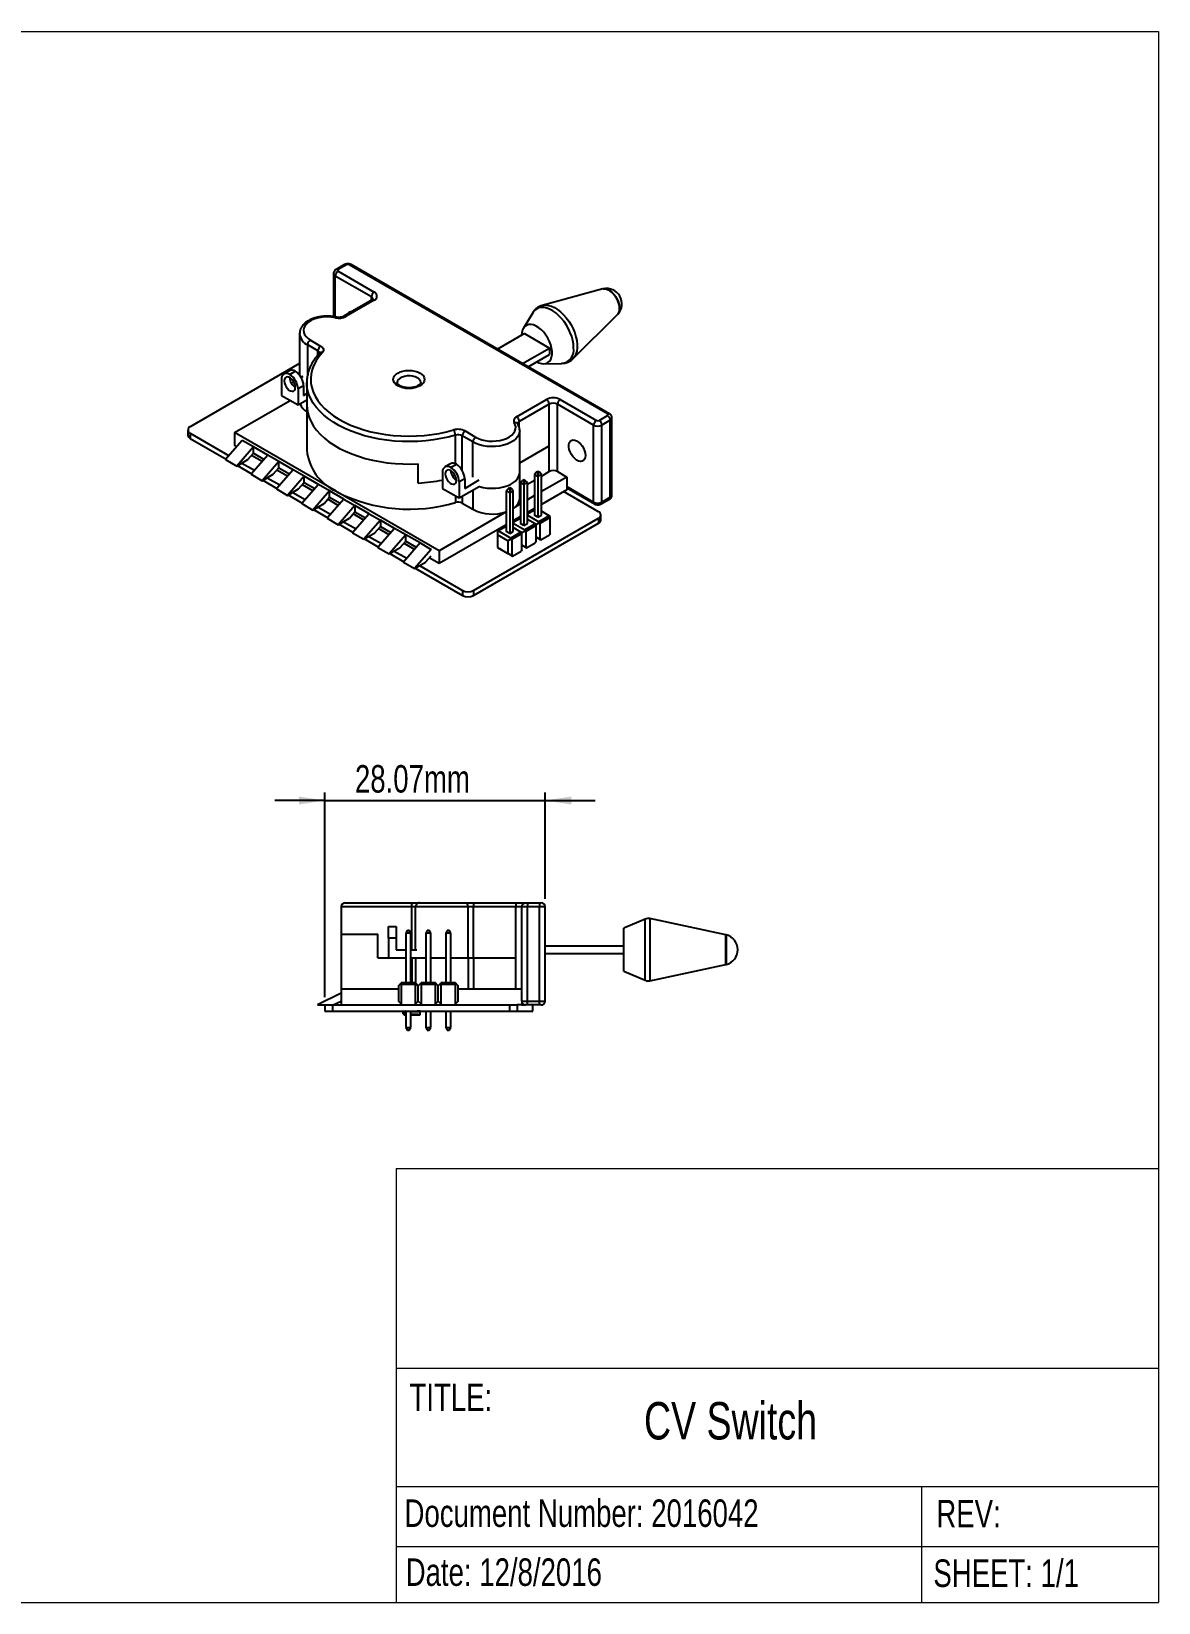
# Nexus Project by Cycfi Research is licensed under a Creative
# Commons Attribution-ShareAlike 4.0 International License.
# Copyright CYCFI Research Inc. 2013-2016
# Model space of a CAD drawing. Header units: millimetres. Extents: x 5 to 292, y 4 to 204.
# Drawn here: x 148.4 to 291.9, y 4.5 to 204.5 of the extents above; entities that cross this region are included whole.
import ezdxf

# ---------------------------------------------------------------- set-up
doc = ezdxf.new("R2010")
doc.units = ezdxf.units.MM
doc.layers.add('LAYER_1', color=179, linetype='Continuous')
doc.styles.add('SLDTEXTSTYLE0', font='TXT', dxfattribs={"width": 0.75})
doc.dimstyles.new('SLDDIMSTYLE2', dxfattribs={"dimtxt": 3.5, "dimasz": 3.302, "dimexe": 0, "dimexo": 0.0625, "dimgap": 0.875, "dimtad": 1, "dimrnd": 1e-09, "dimzin": 12, "dimdsep": 46, "dimtxsty": 'SLDTEXTSTYLE0', "dimsah": 1, "dimcen": 0.09, "dimadec": 0, "dimazin": 3, "dimtfac": 1, "dimtmove": 0, "dimatfit": 0, "dimfxl": 1, "dimfrac": 2, "dimtolj": 1, "dimtzin": 12, "dimarcsym": 0})

# ---------------------------------------------------------------- blocks, each defined once
blk = doc.blocks.new('_D_3')
at = {"layer": 'LAYER_1'}
for p, q in [((185.77, 106.58), (179.42, 106.58)), ((185.77, 81.55), (185.77, 107.58)), ((185.77, 106.58), (213.84, 106.58)), ((213.84, 94.05), (213.84, 107.58)), ((213.84, 106.58), (220.19, 106.58))]:
    blk.add_line(p, q, dxfattribs=at)
for points in [[(185.77, 106.58), (182.47, 107.09), (182.47, 106.07)], [(213.84, 106.58), (217.14, 106.07), (217.14, 107.09)]]:
    blk.add_solid(points, dxfattribs=at)
at = {"layer": 'LAYER_1', "insert": (189.61, 111.09), "char_height": 3.5, "attachment_point": 1, "style": 'SLDTEXTSTYLE0'}
blk.add_mtext('28.07mm', dxfattribs=at)

msp = doc.modelspace()

# ---------------------------------------------------------------- linework, layer by layer
at = {"color": 7, "linetype": 'Continuous', "lineweight": 18}
for p, q in [((4.92, 204.48), (291.92, 204.48)), ((291.92, 204.48), (291.92, 4.48)), ((194.842, 59.73), (291.92, 59.73)), ((194.842, 59.73), (194.842, 4.48)), ((291.92, 34.257), (194.842, 34.257)), ((194.842, 19.24), (291.92, 19.24)), ((261.764, 11.63), (261.764, 19.24)), ((194.842, 11.63), (291.92, 11.63)), ((261.764, 4.48), (261.764, 11.63)), ((4.92, 4.48), (291.92, 4.48))]:
    msp.add_line(p, q, dxfattribs=at)
at = {"color": 7, "linetype": 'Continuous', "lineweight": 25}
for p, q in [((188.277, 174.797), (187.214, 174.184)), ((188.527, 174.773), (187.464, 174.159)), ((221.761, 155.79), (188.878, 174.773)), ((222.011, 155.814), (189.128, 174.797)), ((186.891, 173.649), (186.891, 168.17)), ((191.709, 170.689), (187.11, 173.344)), ((187.464, 173.956), (192.063, 171.301)), ((191.813, 170.307), (188.198, 168.22)), ((192.063, 170.282), (188.448, 168.196)), ((221.158, 171.693), (213.452, 169.593)), ((221.215, 171.707), (221.16, 171.693)), ((212.242, 168.672), (211.048, 166.715)), ((217.364, 162.816), (223.036, 168.439)), ((223.038, 168.441), (223.077, 168.481)), ((182.566, 166.002), (182.567, 166.037)), ((182.566, 166.002), (182.566, 160.714)), ((211.18, 166.009), (207.766, 164.038)), ((211.18, 166.009), (214.362, 164.172)), ((184.887, 163.812), (183.591, 164.574)), ((183.947, 165.185), (185.244, 164.422)), ((210.948, 162.201), (214.362, 164.172)), ((214.362, 164.172), (214.362, 163.356)), ((182.566, 162.192), (168.637, 154.151)), ((211.655, 161.793), (214.362, 163.356)), ((213.67, 162.173), (215.962, 162.229)), ((180.244, 160.194), (180.244, 158.152)), ((181.262, 161.289), (180.555, 160.88)), ((181.305, 160.806), (182.012, 161.214)), ((182.986, 160.552), (182.762, 160.422)), ((180.244, 158.152), (182.366, 156.928)), ((181.805, 159.87), (181.512, 159.701)), ((183.073, 159.377), (182.366, 158.969)), ((182.366, 158.969), (182.366, 156.928)), ((183.073, 159.377), (183.073, 158.152)), ((183.073, 158.152), (183.481, 158.388)), ((183.481, 159.77), (183.481, 156.912)), ((183.482, 159.654), (183.481, 159.77)), ((174.268, 153.407), (181.366, 157.505)), ((182.366, 156.928), (183.481, 157.571)), ((183.481, 156.912), (183.481, 151.197)), ((210.179, 155.432), (213.983, 157.628)), ((214.336, 157.016), (210.532, 154.82)), ((214.336, 151.708), (214.336, 157.016)), ((219.993, 154.361), (215.395, 157.016)), ((215.395, 148.442), (215.395, 157.016)), ((215.748, 157.628), (220.347, 154.973)), ((210.312, 154.533), (210.31, 154.537)), ((219.993, 144.562), (219.993, 154.361)), ((220.698, 154.973), (221.761, 155.587)), ((222.115, 154.975), (221.052, 154.361)), ((221.052, 144.562), (221.052, 154.361)), ((222.115, 145.176), (222.115, 154.975)), ((222.334, 145.482), (222.334, 155.28)), ((168.345, 153.743), (168.345, 153.089)), ((168.637, 153.334), (173.589, 150.476)), ((168.637, 153.334), (168.637, 152.681)), ((168.637, 152.681), (173.211, 150.041)), ((175.272, 152.419), (173.15, 149.97)), ((174.268, 153.407), (174.268, 151.774)), ((187.206, 145.938), (174.268, 153.407)), ((176.686, 151.603), (175.272, 152.419)), ((204.613, 152.218), (203.272, 153.006)), ((203.629, 153.617), (204.968, 152.83)), ((210.587, 148.34), (210.587, 153.647)), ((174.564, 151.603), (174.268, 151.774)), ((176.686, 151.603), (174.564, 149.153)), ((175.979, 149.97), (176.686, 150.786)), ((178.503, 150.554), (176.382, 148.104)), ((177.796, 149.737), (176.45, 150.514)), ((178.503, 150.554), (176.686, 151.603)), ((176.686, 150.786), (176.686, 151.603)), ((176.686, 150.786), (178.032, 150.009)), ((179.917, 149.737), (178.503, 150.554)), ((210.587, 149.544), (214.336, 151.708)), ((214.336, 148.442), (214.336, 151.708)), ((173.15, 149.97), (174.564, 149.153)), ((174.564, 149.153), (175.979, 149.97)), ((174.656, 149.207), (176.443, 148.175)), ((175.222, 149.533), (176.82, 148.611)), ((176.382, 148.104), (177.796, 147.288)), ((179.917, 149.737), (177.796, 147.288)), ((177.796, 147.288), (179.21, 148.104)), ((179.21, 148.104), (179.917, 148.921)), ((181.734, 148.688), (179.613, 146.239)), ((181.027, 147.872), (179.681, 148.649)), ((181.734, 148.688), (179.917, 149.737)), ((179.917, 148.921), (179.917, 149.737)), ((179.917, 148.921), (181.263, 148.144)), ((183.149, 147.872), (181.734, 148.688)), ((197.678, 146.99), (197.678, 149.44)), ((200.751, 148.356), (200.751, 146.314)), ((201.768, 149.451), (201.061, 149.042)), ((201.811, 148.968), (202.518, 149.376)), ((202.311, 148.032), (202.018, 147.863)), ((210.587, 145.074), (210.587, 148.34)), ((212.735, 148.362), (212.466, 148.084)), ((212.912, 147.827), (212.466, 148.084)), ((212.466, 148.084), (212.466, 142.894)), ((212.912, 148.464), (212.735, 148.362)), ((212.912, 148.26), (212.735, 148.362)), ((213.089, 148.362), (212.912, 148.464)), ((213.089, 148.362), (212.912, 148.26)), ((212.912, 148.26), (212.912, 147.827)), ((213.357, 148.084), (212.912, 147.827)), ((213.357, 148.084), (213.089, 148.362)), ((213.357, 147.877), (214.336, 148.442)), ((213.357, 142.894), (213.357, 148.084)), ((215.395, 148.442), (216.576, 147.76)), ((177.888, 147.341), (179.674, 146.31)), ((178.454, 147.668), (180.052, 146.745)), ((179.613, 146.239), (181.027, 145.422)), ((183.149, 147.872), (181.027, 145.422)), ((181.027, 145.422), (182.442, 146.239)), ((182.442, 146.239), (183.149, 147.055)), ((184.966, 146.823), (182.845, 144.373)), ((184.259, 146.006), (182.913, 146.783)), ((184.966, 146.823), (183.149, 147.872)), ((183.149, 147.055), (183.149, 147.872)), ((183.149, 147.055), (184.494, 146.278)), ((186.38, 146.006), (184.259, 143.557)), ((186.38, 146.006), (184.966, 146.823)), ((188.197, 144.957), (186.38, 146.006)), ((186.38, 145.19), (186.38, 146.006)), ((200.751, 146.314), (202.872, 145.09)), ((203.579, 147.539), (202.872, 147.131)), ((202.872, 147.131), (202.872, 145.09)), ((202.872, 145.09), (205.423, 146.562)), ((203.579, 147.539), (203.579, 146.314)), ((203.579, 146.314), (205.423, 147.379)), ((209.143, 146.288), (208.874, 146.01)), ((209.32, 145.753), (208.874, 146.01)), ((208.874, 146.01), (208.874, 140.821)), ((209.32, 146.39), (209.143, 146.288)), ((209.32, 146.186), (209.143, 146.288)), ((209.497, 146.288), (209.32, 146.39)), ((209.497, 146.288), (209.32, 146.186)), ((209.32, 146.186), (209.32, 145.753)), ((209.765, 146.01), (209.32, 145.753)), ((209.765, 146.01), (209.497, 146.288)), ((209.765, 140.821), (209.765, 146.01)), ((210.587, 146.278), (210.67, 146.325)), ((210.939, 147.325), (210.67, 147.047)), ((211.116, 146.79), (210.67, 147.047)), ((210.67, 147.047), (210.67, 141.857)), ((211.116, 147.427), (210.939, 147.325)), ((211.116, 147.223), (210.939, 147.325)), ((211.293, 147.325), (211.116, 147.427)), ((211.293, 147.325), (211.116, 147.223)), ((211.116, 147.223), (211.116, 146.79)), ((211.561, 147.047), (211.116, 146.79)), ((211.116, 146.79), (211.116, 141.6)), ((211.561, 147.047), (211.293, 147.325)), ((211.561, 146.84), (212.466, 147.362)), ((211.561, 141.857), (211.561, 147.047)), ((212.912, 147.827), (212.912, 142.637)), ((216.576, 147.76), (213.357, 145.902)), ((216.576, 146.127), (213.357, 144.269)), ((216.576, 147.76), (216.576, 146.127)), ((216.576, 146.366), (220.097, 144.333)), ((181.119, 145.476), (182.906, 144.444)), ((181.685, 145.802), (183.283, 144.88)), ((182.845, 144.373), (184.259, 143.557)), ((184.259, 143.557), (185.673, 144.373)), ((185.673, 144.373), (186.38, 145.19)), ((188.197, 144.957), (186.076, 142.508)), ((187.49, 144.141), (186.144, 144.918)), ((186.38, 145.19), (187.726, 144.413)), ((187.371, 145.843), (187.206, 145.938)), ((200.313, 138.371), (187.371, 145.843)), ((189.612, 144.141), (187.49, 141.692)), ((188.197, 144.957), (189.612, 144.141)), ((191.429, 143.092), (189.612, 144.141)), ((189.612, 144.141), (189.612, 143.324)), ((203.272, 144.432), (204.613, 143.645)), ((209.32, 145.753), (209.32, 140.563)), ((210.67, 144.351), (210.034, 143.984)), ((212.466, 145.387), (211.561, 144.865)), ((220.61, 143.333), (216.173, 145.894)), ((220.948, 144.333), (222.011, 144.947)), ((221.052, 144.562), (222.115, 145.176)), ((184.351, 143.61), (186.137, 142.579)), ((184.917, 143.937), (186.515, 143.014)), ((186.076, 142.508), (187.49, 141.692)), ((187.49, 141.692), (188.905, 142.508)), ((188.148, 142.071), (189.746, 141.149)), ((188.905, 142.508), (189.612, 143.324)), ((191.429, 143.092), (189.308, 140.642)), ((190.722, 142.275), (189.376, 143.052)), ((189.612, 143.324), (190.957, 142.547)), ((192.843, 142.275), (190.722, 139.826)), ((191.429, 143.092), (192.843, 142.275)), ((194.66, 141.226), (192.843, 142.275)), ((192.843, 142.275), (192.843, 141.459)), ((208.874, 143.314), (200.313, 138.371)), ((204.7, 133.332), (220.61, 142.517)), ((210.67, 142.718), (209.765, 142.195)), ((210.67, 142.555), (209.765, 142.032)), ((212.466, 143.754), (211.561, 143.232)), ((212.466, 143.591), (211.561, 143.069)), ((211.561, 142.919), (213.034, 142.069)), ((212.545, 141.787), (211.561, 142.355)), ((212.912, 142.637), (212.466, 142.894)), ((212.466, 142.894), (212.466, 142.894)), ((212.912, 142.637), (213.357, 142.894)), ((214.341, 142.824), (213.034, 142.069)), ((214.464, 142.612), (213.156, 141.857)), ((214.341, 142.824), (213.357, 143.392)), ((214.464, 140.585), (214.464, 142.612)), ((220.61, 142.517), (220.61, 141.864)), ((220.903, 142.272), (220.903, 142.925)), ((187.582, 141.745), (189.369, 140.713)), ((189.308, 140.642), (190.722, 139.826)), ((190.722, 139.826), (192.136, 140.642)), ((191.379, 140.206), (192.978, 139.283)), ((192.136, 140.642), (192.843, 141.459)), ((194.66, 141.226), (192.539, 138.777)), ((193.953, 140.41), (192.607, 141.187)), ((192.843, 141.459), (194.189, 140.682)), ((196.075, 140.41), (193.953, 137.961)), ((196.075, 140.41), (194.66, 141.226)), ((197.892, 139.361), (196.075, 140.41)), ((196.075, 139.593), (196.075, 140.41)), ((208.874, 141.681), (200.313, 136.738)), ((204.7, 132.679), (220.61, 141.864)), ((208.874, 141.518), (207.768, 140.879)), ((207.768, 140.879), (207.768, 140.397)), ((209.075, 139.643), (207.768, 140.397)), ((207.768, 140.397), (207.768, 138.793)), ((207.89, 140.891), (209.442, 139.995)), ((209.32, 140.563), (208.874, 140.821)), ((208.874, 140.821), (208.874, 140.821)), ((209.32, 140.563), (209.765, 140.821)), ((210.749, 140.75), (209.442, 139.995)), ((210.871, 140.539), (209.564, 139.784)), ((209.765, 141.882), (211.238, 141.032)), ((210.749, 140.75), (209.765, 141.318)), ((211.116, 141.6), (210.67, 141.857)), ((210.67, 141.857), (210.67, 141.857)), ((210.871, 140.68), (211.289, 140.92)), ((210.871, 138.511), (210.871, 140.539)), ((211.116, 141.6), (211.561, 141.857)), ((212.545, 141.787), (211.238, 141.032)), ((212.668, 141.575), (211.36, 140.821)), ((211.36, 140.821), (211.36, 138.793)), ((212.668, 141.716), (213.085, 141.957)), ((212.668, 139.548), (212.668, 141.575)), ((213.156, 139.83), (212.668, 140.112)), ((212.668, 140.112), (212.693, 140.098)), ((212.904, 139.976), (212.693, 140.098)), ((213.156, 141.857), (213.156, 139.83)), ((213.257, 139.772), (214.362, 140.41)), ((214.464, 140.585), (214.362, 140.41)), ((190.814, 139.879), (192.6, 138.848)), ((192.539, 138.777), (193.953, 137.961)), ((193.953, 137.961), (195.367, 138.777)), ((194.045, 138.014), (195.832, 136.982)), ((194.611, 138.34), (196.209, 137.418)), ((195.367, 138.777), (196.075, 139.593)), ((197.892, 139.361), (195.771, 136.911)), ((197.185, 138.544), (195.839, 139.321)), ((196.075, 139.593), (197.42, 138.816)), ((199.306, 138.544), (197.185, 136.095)), ((197.892, 139.361), (199.306, 138.544)), ((200.313, 138.371), (200.313, 136.738)), ((207.768, 138.793), (209.075, 138.039)), ((207.768, 138.793), (207.768, 138.793)), ((207.768, 138.793), (207.869, 138.735)), ((208.012, 138.653), (207.869, 138.735)), ((208.012, 138.653), (208.223, 138.531)), ((209.075, 139.643), (209.492, 139.883)), ((209.075, 139.643), (209.075, 138.039)), ((209.564, 137.756), (209.075, 138.039)), ((209.075, 138.039), (209.101, 138.024)), ((209.312, 137.902), (209.101, 138.024)), ((209.564, 139.784), (209.564, 137.756)), ((209.665, 137.698), (210.77, 138.336)), ((210.871, 138.511), (210.77, 138.336)), ((211.36, 138.793), (210.871, 139.075)), ((210.871, 139.075), (210.897, 139.061)), ((211.108, 138.939), (210.897, 139.061)), ((211.108, 138.939), (211.461, 138.735)), ((211.461, 138.735), (211.36, 138.793)), ((211.461, 138.735), (212.566, 139.373)), ((212.668, 139.548), (212.566, 139.373)), ((212.904, 139.976), (213.257, 139.772)), ((213.257, 139.772), (213.156, 139.83)), ((195.771, 136.911), (197.185, 136.095)), ((197.185, 136.095), (198.599, 136.911)), ((197.277, 136.148), (203.286, 132.679)), ((197.842, 136.475), (203.286, 133.332)), ((198.599, 136.911), (199.306, 137.728)), ((200.313, 136.738), (199.07, 137.456)), ((209.312, 137.902), (209.665, 137.698)), ((209.665, 137.698), (209.564, 137.756)), ((203.286, 133.332), (203.286, 132.679)), ((204.7, 133.332), (204.7, 132.679)), ((187.837, 93.052), (187.837, 89.552)), ((188.337, 93.552), (196.99, 93.552)), ((196.99, 93.552), (197.837, 93.552)), ((197.337, 87.552), (197.337, 93.052)), ((204.027, 93.052), (197.337, 93.052)), ((197.837, 93.552), (203.571, 93.552)), ((203.571, 93.552), (204.709, 93.552)), ((204.027, 86.552), (204.027, 93.052)), ((204.709, 93.052), (204.027, 93.052)), ((204.709, 93.552), (204.709, 93.052)), ((204.709, 93.552), (210.089, 93.552)), ((204.709, 86.552), (204.709, 93.052)), ((210.089, 93.052), (204.709, 93.052)), ((210.089, 93.552), (210.089, 93.052)), ((210.089, 93.552), (211.337, 93.552)), ((210.089, 86.552), (210.089, 93.052)), ((210.837, 93.052), (210.089, 93.052)), ((211.586, 93.052), (210.837, 93.052)), ((210.837, 81.052), (210.837, 93.052)), ((211.337, 93.552), (211.586, 93.552)), ((211.586, 93.552), (211.586, 93.052)), ((211.586, 93.552), (213.089, 93.552)), ((211.586, 81.052), (211.586, 93.052)), ((213.089, 93.052), (211.586, 93.052)), ((213.089, 93.552), (213.089, 93.052)), ((213.089, 93.552), (213.337, 93.552)), ((213.837, 93.052), (213.089, 93.052)), ((213.089, 81.052), (213.089, 93.052)), ((213.837, 81.052), (213.837, 93.052)), ((193.876, 90.552), (194.876, 90.552)), ((193.876, 89.052), (193.876, 90.552)), ((194.876, 90.552), (194.876, 89.052)), ((196.283, 90.047), (196.093, 89.707)), ((196.533, 90.047), (196.283, 90.047)), ((196.723, 89.707), (196.533, 90.047)), ((198.823, 90.047), (198.633, 89.707)), ((199.073, 90.047), (198.823, 90.047)), ((199.263, 89.707), (199.073, 90.047)), ((201.363, 90.047), (201.173, 89.707)), ((201.613, 90.047), (201.363, 90.047)), ((201.803, 89.707), (201.613, 90.047)), ((226.547, 91.489), (223.837, 90.339)), ((223.837, 84.84), (223.837, 90.339)), ((236.824, 89.489), (227.146, 91.546)), ((187.837, 89.552), (187.837, 82.549)), ((187.837, 89.552), (192.531, 89.552)), ((192.531, 86.552), (192.531, 89.552)), ((193.876, 89.052), (193.876, 86.552)), ((194.876, 89.052), (193.876, 89.052)), ((194.876, 89.052), (194.876, 87.552)), ((196.093, 89.707), (196.093, 83.351)), ((196.723, 89.707), (196.093, 89.707)), ((196.723, 83.351), (196.723, 89.707)), ((198.633, 89.707), (198.633, 83.351)), ((199.263, 89.707), (198.633, 89.707)), ((199.263, 83.351), (199.263, 89.707)), ((201.173, 89.707), (201.173, 83.351)), ((201.803, 89.707), (201.173, 89.707)), ((201.803, 83.351), (201.803, 89.707)), ((213.837, 88.089), (223.837, 88.089)), ((192.531, 86.552), (193.876, 86.552)), ((193.876, 86.552), (196.093, 86.552)), ((194.876, 87.552), (196.093, 87.552)), ((196.723, 87.552), (197.483, 87.552)), ((196.723, 86.552), (197.483, 86.552)), ((197.337, 86.552), (197.337, 83.346)), ((197.483, 86.552), (198.633, 86.552)), ((199.263, 86.552), (201.173, 86.552)), ((201.803, 86.552), (204.027, 86.552)), ((204.027, 86.552), (204.027, 82.552)), ((204.027, 86.552), (204.709, 86.552)), ((204.709, 86.552), (204.709, 82.552)), ((204.709, 86.552), (210.089, 86.552)), ((210.089, 82.552), (210.089, 86.552)), ((213.837, 87.089), (223.837, 87.089)), ((223.837, 84.84), (226.547, 83.69)), ((227.146, 83.632), (236.824, 85.689)), ((187.838, 82.052), (184.838, 80.552)), ((187.838, 82.552), (187.838, 80.552)), ((195.138, 82.552), (187.838, 82.552)), ((195.138, 83.006), (195.433, 83.3)), ((195.138, 83.006), (195.138, 81.041)), ((197.332, 83.351), (195.483, 83.351)), ((195.483, 83.178), (195.483, 80.696)), ((197.332, 83.178), (195.483, 83.178)), ((197.332, 80.696), (197.332, 83.178)), ((197.383, 83.3), (197.678, 83.006)), ((197.678, 83.006), (197.973, 83.3)), ((197.678, 81.041), (197.678, 83.006)), ((199.872, 83.351), (198.023, 83.351)), ((198.023, 83.178), (198.023, 80.696)), ((199.872, 83.178), (198.023, 83.178)), ((199.872, 80.696), (199.872, 83.178)), ((199.923, 83.3), (200.218, 83.006)), ((200.218, 83.006), (200.513, 83.3)), ((200.218, 81.041), (200.218, 83.006)), ((202.412, 83.351), (200.563, 83.351)), ((200.563, 83.178), (200.563, 80.696)), ((202.412, 83.178), (200.563, 83.178)), ((202.412, 80.696), (202.412, 83.178)), ((202.463, 83.3), (202.758, 83.006)), ((202.758, 81.041), (202.758, 83.006)), ((210.837, 82.552), (202.758, 82.552)), ((184.838, 80.552), (185.768, 80.552)), ((185.768, 80.552), (185.768, 79.752)), ((185.768, 80.552), (186.768, 80.552)), ((186.768, 80.552), (186.768, 79.752)), ((186.768, 80.552), (209.268, 80.552)), ((186.838, 80.552), (187.838, 81.052)), ((195.483, 80.696), (195.138, 81.041)), ((195.626, 80.552), (195.483, 80.696)), ((197.332, 80.696), (197.189, 80.552)), ((197.678, 81.041), (197.332, 80.696)), ((198.023, 80.696), (197.678, 81.041)), ((198.166, 80.552), (198.023, 80.696)), ((199.872, 80.696), (199.729, 80.552)), ((200.218, 81.041), (199.872, 80.696)), ((200.563, 80.696), (200.218, 81.041)), ((200.706, 80.552), (200.563, 80.696)), ((202.412, 80.696), (202.269, 80.552)), ((202.758, 81.041), (202.412, 80.696)), ((209.268, 80.552), (209.268, 79.752)), ((209.268, 80.552), (210.268, 80.552)), ((210.837, 80.552), (210.268, 80.552)), ((210.268, 80.552), (210.268, 79.752)), ((210.837, 81.052), (210.837, 80.552)), ((210.837, 81.052), (211.586, 81.052)), ((210.837, 80.552), (211.337, 80.552)), ((211.586, 80.552), (211.337, 80.552)), ((211.586, 80.552), (211.586, 81.052)), ((211.586, 81.052), (213.089, 81.052)), ((213.089, 80.552), (211.586, 80.552)), ((212.27, 79.752), (212.27, 80.552)), ((213.089, 80.552), (213.089, 81.052)), ((213.089, 81.052), (213.837, 81.052)), ((213.337, 80.552), (213.089, 80.552)), ((185.768, 79.752), (186.768, 79.752)), ((186.768, 79.752), (209.268, 79.752)), ((195.729, 79.752), (195.729, 79.402)), ((195.729, 79.402), (195.879, 79.402)), ((195.759, 79.722), (195.979, 79.722)), ((195.759, 79.432), (195.759, 79.722)), ((195.879, 79.432), (195.759, 79.432)), ((195.879, 79.402), (195.879, 79.432)), ((196.093, 79.432), (195.879, 79.432)), ((195.928, 79.402), (195.879, 79.402)), ((195.894, 79.402), (195.894, 79.307)), ((195.894, 79.302), (195.894, 79.307)), ((196.093, 79.302), (195.894, 79.302)), ((195.924, 79.332), (195.924, 79.402)), ((196.093, 79.332), (195.924, 79.332)), ((195.928, 79.392), (195.928, 79.402)), ((196.093, 79.402), (195.928, 79.402)), ((195.928, 79.392), (195.928, 79.402)), ((196.093, 79.392), (195.928, 79.392)), ((195.928, 79.392), (195.928, 79.392)), ((195.929, 79.432), (195.929, 79.403)), ((196.093, 79.403), (195.929, 79.403)), ((195.979, 79.722), (195.979, 79.752)), ((195.979, 79.722), (196.093, 79.722)), ((196.027, 79.722), (196.027, 79.752)), ((196.029, 79.722), (196.029, 79.752)), ((196.034, 79.722), (196.034, 79.752)), ((196.036, 79.722), (196.036, 79.752)), ((196.041, 79.722), (196.041, 79.752)), ((196.042, 79.722), (196.042, 79.752)), ((196.093, 79.752), (196.093, 77.691)), ((196.723, 77.691), (196.723, 79.752)), ((196.723, 77.691), (196.723, 79.752)), ((196.729, 79.402), (196.723, 79.402)), ((197.669, 79.332), (196.723, 79.332)), ((197.589, 79.303), (196.723, 79.303)), ((196.729, 79.752), (196.729, 79.747)), ((196.729, 79.402), (196.729, 79.747)), ((196.736, 79.402), (196.729, 79.402)), ((196.736, 79.752), (196.736, 79.747)), ((196.736, 79.402), (196.736, 79.747)), ((196.742, 79.402), (196.736, 79.402)), ((196.742, 79.752), (196.742, 79.747)), ((196.742, 79.402), (196.742, 79.747)), ((196.742, 79.722), (197.594, 79.722)), ((197.519, 79.747), (197.519, 79.722)), ((197.522, 79.747), (197.519, 79.747)), ((197.522, 79.747), (197.527, 79.752)), ((197.522, 79.747), (197.522, 79.722)), ((197.594, 79.308), (197.589, 79.303)), ((197.594, 79.303), (197.589, 79.303)), ((197.594, 79.747), (197.594, 79.752)), ((197.594, 79.747), (197.594, 79.722)), ((197.894, 79.747), (197.594, 79.747)), ((197.594, 79.722), (197.864, 79.722)), ((197.594, 79.308), (197.594, 79.332)), ((197.594, 79.307), (197.669, 79.307)), ((197.594, 79.302), (197.594, 79.303)), ((197.669, 79.302), (197.594, 79.302)), ((197.669, 79.307), (197.669, 79.332)), ((197.669, 79.332), (197.864, 79.332)), ((197.669, 79.307), (197.894, 79.307)), ((197.669, 79.302), (197.669, 79.307)), ((197.894, 79.302), (197.669, 79.302)), ((197.864, 79.722), (197.864, 79.332)), ((197.894, 79.752), (197.894, 79.747)), ((197.894, 79.307), (197.894, 79.747)), ((197.894, 79.307), (197.894, 79.302)), ((198.633, 79.752), (198.633, 77.691)), ((199.263, 77.691), (199.263, 79.752)), ((201.173, 79.752), (201.173, 77.691)), ((201.803, 77.691), (201.803, 79.752)), ((209.268, 79.752), (210.268, 79.752)), ((210.268, 79.752), (212.27, 79.752)), ((196.093, 77.691), (196.283, 77.351)), ((196.093, 77.691), (196.723, 77.691)), ((196.283, 77.351), (196.533, 77.351)), ((196.533, 77.351), (196.723, 77.691)), ((198.633, 77.691), (198.823, 77.351)), ((198.633, 77.691), (199.263, 77.691)), ((198.823, 77.351), (199.073, 77.351)), ((199.073, 77.351), (199.263, 77.691)), ((201.173, 77.691), (201.363, 77.351)), ((201.173, 77.691), (201.803, 77.691)), ((201.363, 77.351), (201.613, 77.351)), ((201.613, 77.351), (201.803, 77.691))]:
    msp.add_line(p, q, dxfattribs=at)
at = {"color": 8, "linetype": 'Continuous', "lineweight": 25}
for p, q in [((187.11, 168.135), (187.11, 173.344)), ((191.709, 170.247), (191.709, 170.689)), ((183.591, 160.745), (183.591, 164.574)), ((184.887, 163.282), (184.887, 163.812)), ((210.532, 154.043), (210.532, 154.82)), ((202.398, 149.438), (202.398, 153.088)), ((203.272, 148.577), (203.272, 153.006)), ((204.613, 147.728), (204.613, 152.218)), ((204.613, 146.095), (204.613, 143.645)), ((216.576, 146.535), (219.993, 144.562)), ((202.398, 145.363), (202.398, 144.514)), ((203.272, 145.321), (203.272, 144.432)), ((210.67, 142.496), (209.765, 141.974)), ((212.466, 143.533), (211.561, 143.01)), ((208.874, 141.459), (207.89, 140.891)), ((196.837, 93.052), (187.837, 93.052)), ((197.337, 93.052), (196.837, 93.052)), ((196.837, 87.552), (196.837, 93.052)), ((226.547, 87.589), (226.547, 91.489)), ((227.146, 91.546), (227.146, 83.632)), ((236.824, 85.689), (236.824, 89.489)), ((236.856, 89.482), (236.856, 85.697)), ((196.837, 86.552), (196.837, 83.351)), ((226.547, 83.69), (226.547, 87.589)), ((195.894, 79.307), (196.093, 79.307)), ((196.093, 79.747), (196.042, 79.747)), ((196.729, 79.747), (196.723, 79.747)), ((196.723, 79.308), (197.594, 79.308)), ((196.736, 79.747), (196.729, 79.747)), ((196.742, 79.747), (196.736, 79.747)), ((197.594, 79.747), (197.522, 79.747))]:
    msp.add_line(p, q, dxfattribs=at)
at = {"color": 8, "linetype": 'Continuous', "lineweight": 25, "flags": 128}
for points in [[(223.036, 168.439), (223.129, 168.552), (223.236, 168.779), (223.291, 169.055), (223.291, 169.369), (223.236, 169.708), (223.129, 170.058), (222.974, 170.406), (222.777, 170.736), (222.546, 171.035), (222.291, 171.291), (222.022, 171.494), (221.751, 171.635), (221.488, 171.708), (221.244, 171.71), (221.158, 171.693)], [(221.212, 171.706), (221.269, 171.717), (221.513, 171.714), (221.775, 171.641), (222.045, 171.501), (222.313, 171.299), (222.567, 171.044), (222.797, 170.746), (222.993, 170.417), (223.147, 170.071), (223.254, 169.722), (223.309, 169.385), (223.309, 169.072), (223.254, 168.797), (223.147, 168.571), (223.075, 168.479)], [(187.231, 168.111), (187.223, 168.112), (187.193, 168.103), (187.159, 168.076), (187.125, 168.031)], [(217.445, 164.197), (217.418, 164.655), (217.338, 165.136), (217.207, 165.629), (217.026, 166.126), (216.8, 166.616), (216.533, 167.09), (216.229, 167.538), (215.896, 167.953), (215.54, 168.325), (215.166, 168.648), (214.784, 168.915), (214.399, 169.122), (214.02, 169.263), (213.655, 169.337), (213.309, 169.342), (212.99, 169.278), (212.704, 169.145), (212.457, 168.948), (212.253, 168.689), (212.242, 168.672)], [(213.456, 169.594), (213.546, 169.615), (213.884, 169.645), (214.246, 169.605), (214.625, 169.496), (215.013, 169.319), (215.403, 169.078), (215.788, 168.777), (216.159, 168.424), (216.51, 168.024), (216.834, 167.585), (217.124, 167.115), (217.375, 166.625), (217.582, 166.124), (217.74, 165.62), (217.848, 165.125), (217.902, 164.647), (217.902, 164.196), (217.848, 163.781), (217.74, 163.41), (217.582, 163.09), (217.375, 162.827), (217.374, 162.826)], [(197.541, 160.383), (197.268, 160.507), (196.953, 160.592), (196.612, 160.633), (196.263, 160.627), (195.927, 160.575), (195.62, 160.48), (195.36, 160.346), (195.161, 160.181), (195.032, 159.994), (194.981, 159.795), (194.981, 159.768)], [(202.398, 153.088), (201.493, 152.846), (200.558, 152.644), (199.599, 152.485), (198.622, 152.368), (197.632, 152.295), (196.635, 152.266), (195.637, 152.281), (194.645, 152.341), (193.663, 152.444), (192.698, 152.59), (191.755, 152.779), (190.84, 153.009), (189.958, 153.279), (189.115, 153.587), (188.315, 153.931), (187.563, 154.31), (186.863, 154.721), (186.221, 155.162), (185.639, 155.63), (185.12, 156.122), (184.669, 156.636), (184.287, 157.168), (183.978, 157.716), (183.741, 158.275), (183.58, 158.844), (183.495, 159.418), (183.482, 159.654)], [(210.587, 153.655), (210.573, 153.462), (210.485, 153.162), (210.32, 152.872), (210.081, 152.601), (209.774, 152.353), (209.407, 152.134), (208.986, 151.95), (208.522, 151.804), (208.026, 151.701), (207.508, 151.641), (206.981, 151.628), (206.456, 151.66), (205.945, 151.737), (205.46, 151.858), (205.013, 152.02), (204.613, 152.218)]]:
    msp.add_lwpolyline(points, dxfattribs=at)
at = {"color": 7, "linetype": 'Continuous', "lineweight": 25, "flags": 128}
for points in [[(187.125, 168.031), (186.665, 168.108), (186.189, 168.141), (185.71, 168.13), (185.241, 168.076), (184.792, 167.978), (184.376, 167.841), (184.003, 167.668), (183.683, 167.462), (183.423, 167.23), (183.231, 166.976), (183.111, 166.709), (183.067, 166.433), (183.099, 166.157), (183.206, 165.888), (183.387, 165.632), (183.636, 165.395), (183.947, 165.185)], [(212.772, 162.437), (213.018, 162.313), (213.341, 162.207), (213.647, 162.172), (213.927, 162.21), (214.175, 162.319), (214.382, 162.495), (214.543, 162.735), (214.653, 163.031), (214.709, 163.374), (214.709, 163.754), (214.653, 164.162), (214.543, 164.584), (214.382, 165.01), (214.175, 165.425), (213.927, 165.82), (213.647, 166.182), (213.341, 166.5), (213.018, 166.767), (212.689, 166.973), (212.362, 167.113), (212.047, 167.184), (211.752, 167.182), (211.487, 167.109), (211.259, 166.966), (211.074, 166.757), (210.938, 166.488), (210.855, 166.168), (210.827, 165.805), (210.827, 165.805)], [(185.244, 164.422), (185.371, 164.335), (185.472, 164.237), (185.546, 164.131), (185.589, 164.02), (185.602, 163.906), (185.583, 163.793), (185.534, 163.682), (185.455, 163.578)], [(185.455, 163.578), (185.023, 163.064), (184.664, 162.532), (184.379, 161.985), (184.169, 161.426), (184.037, 160.86), (183.982, 160.29), (184.006, 159.719), (184.108, 159.151), (184.288, 158.589), (184.544, 158.037), (184.875, 157.499), (185.278, 156.977), (185.752, 156.475), (186.293, 155.997), (186.898, 155.545), (187.563, 155.122), (188.284, 154.731), (189.056, 154.373), (189.875, 154.053), (190.735, 153.77), (191.631, 153.528), (192.557, 153.327), (193.508, 153.169), (194.478, 153.056), (195.46, 152.987), (196.449, 152.962), (197.438, 152.984), (198.421, 153.05), (199.392, 153.161), (200.344, 153.316), (201.272, 153.514), (202.17, 153.753)], [(182.012, 159.173), (181.984, 159.42), (181.9, 159.679), (181.768, 159.931), (181.599, 160.154), (181.406, 160.331), (181.204, 160.448), (181.011, 160.494), (180.842, 160.466), (180.71, 160.366), (180.627, 160.203), (180.598, 159.989), (180.627, 159.743), (180.71, 159.483), (180.842, 159.231), (181.011, 159.008), (181.204, 158.831), (181.406, 158.715), (181.599, 158.669), (181.768, 158.697), (181.9, 158.796), (181.984, 158.96), (182.012, 159.173)], [(197.895, 160.995), (198.144, 160.82), (198.329, 160.62), (198.442, 160.404), (198.481, 160.179), (198.442, 159.953), (198.329, 159.737), (198.144, 159.537), (197.895, 159.362), (197.592, 159.219), (197.246, 159.112), (196.871, 159.046), (196.481, 159.024), (196.091, 159.046), (195.715, 159.112), (195.37, 159.219), (195.067, 159.362), (194.818, 159.537), (194.633, 159.737), (194.519, 159.953), (194.481, 160.179), (194.519, 160.404), (194.633, 160.62), (194.818, 160.82), (195.067, 160.995), (195.37, 161.139), (195.715, 161.245), (196.091, 161.311), (196.481, 161.333), (196.871, 161.311), (197.246, 161.245), (197.592, 161.139), (197.895, 160.995)], [(183.481, 156.912), (183.505, 156.459), (183.602, 155.89), (183.775, 155.326), (184.021, 154.771), (184.34, 154.229), (184.73, 153.702), (185.188, 153.195), (185.712, 152.708), (186.299, 152.247), (186.944, 151.812), (187.646, 151.407), (188.399, 151.034), (189.198, 150.696), (190.041, 150.393), (190.92, 150.129), (191.832, 149.904), (192.772, 149.72), (193.732, 149.577), (194.709, 149.478), (195.696, 149.421), (196.688, 149.409), (197.678, 149.44)], [(183.481, 156.912), (183.505, 156.459), (183.602, 155.89), (183.775, 155.326), (184.021, 154.771), (184.34, 154.229), (184.73, 153.702), (185.188, 153.195), (185.712, 152.708), (186.299, 152.247), (186.944, 151.812), (187.646, 151.407), (188.399, 151.034), (189.198, 150.696), (190.041, 150.393), (190.92, 150.129), (191.832, 149.904), (192.772, 149.72), (193.732, 149.577), (194.709, 149.478), (195.696, 149.421), (196.688, 149.409), (197.678, 149.44)], [(204.968, 152.83), (205.332, 152.651), (205.742, 152.508), (206.186, 152.404), (206.653, 152.342), (207.131, 152.324), (207.607, 152.35), (208.071, 152.419), (208.509, 152.531), (208.912, 152.681), (209.267, 152.866), (209.568, 153.081), (209.805, 153.321), (209.972, 153.58), (210.066, 153.851), (210.085, 154.128), (210.027, 154.402), (209.894, 154.668)], [(218.959, 150.497), (218.93, 150.231), (218.846, 150.013), (218.71, 149.853), (218.531, 149.761), (218.318, 149.742), (218.082, 149.797), (217.836, 149.922), (217.594, 150.112), (217.368, 150.355), (217.17, 150.639), (217.012, 150.948), (216.901, 151.266), (216.844, 151.576), (216.844, 151.86), (216.901, 152.104), (217.012, 152.294), (217.17, 152.421), (217.368, 152.476), (217.594, 152.459), (217.836, 152.368), (218.082, 152.209), (218.318, 151.992), (218.531, 151.726), (218.71, 151.428), (218.846, 151.112), (218.93, 150.796), (218.959, 150.497)], [(202.518, 147.335), (202.49, 147.582), (202.406, 147.841), (202.274, 148.093), (202.105, 148.317), (201.912, 148.493), (201.711, 148.61), (201.517, 148.656), (201.348, 148.628), (201.216, 148.528), (201.133, 148.365), (201.104, 148.152), (201.133, 147.905), (201.216, 147.645), (201.348, 147.394), (201.517, 147.17), (201.711, 146.993), (201.912, 146.877), (202.105, 146.831), (202.274, 146.859), (202.406, 146.958), (202.49, 147.122), (202.518, 147.335)], [(205.423, 146.562), (205.46, 146.551), (205.945, 146.43), (206.456, 146.352), (206.981, 146.32), (207.508, 146.334), (208.026, 146.393), (208.522, 146.497), (208.986, 146.642), (209.407, 146.826), (209.774, 147.045), (210.081, 147.293), (210.32, 147.565), (210.485, 147.854), (210.573, 148.155), (210.587, 148.34)], [(205.423, 146.562), (205.46, 146.551), (205.945, 146.43), (206.456, 146.352), (206.981, 146.32), (207.508, 146.334), (208.026, 146.393), (208.522, 146.497), (208.986, 146.642), (209.407, 146.826), (209.774, 147.045), (210.081, 147.293), (210.32, 147.565), (210.485, 147.854), (210.573, 148.155), (210.587, 148.34)], [(214.464, 142.612), (214.464, 142.642), (214.464, 142.677), (214.464, 142.714), (214.464, 142.753)], [(210.871, 140.539), (210.871, 140.569), (210.871, 140.603), (210.871, 140.641), (210.871, 140.68)], [(212.668, 141.575), (212.668, 141.606), (212.668, 141.64), (212.668, 141.677), (212.668, 141.716)], [(196.837, 93.052), (196.839, 93.15), (196.848, 93.244), (196.862, 93.33), (196.882, 93.406), (196.905, 93.468), (196.932, 93.514), (196.96, 93.543), (196.99, 93.552)], [(195.433, 83.3), (195.454, 83.322), (195.47, 83.338), (195.48, 83.348), (195.483, 83.351)], [(197.332, 83.351), (197.336, 83.348), (197.345, 83.338), (197.361, 83.322), (197.383, 83.3)], [(197.973, 83.3), (197.994, 83.322), (198.01, 83.338), (198.02, 83.348), (198.023, 83.351)], [(199.872, 83.351), (199.876, 83.348), (199.885, 83.338), (199.901, 83.322), (199.923, 83.3)], [(200.513, 83.3), (200.534, 83.322), (200.55, 83.338), (200.56, 83.348), (200.563, 83.351)], [(202.412, 83.351), (202.416, 83.348), (202.425, 83.338), (202.441, 83.322), (202.463, 83.3)]]:
    msp.add_lwpolyline(points, dxfattribs=at)
at = {"color": 8, "linetype": 'Continuous', "lineweight": 25}
for centre, radius, start, end in [((187.318, 173.954), 0.251, 54.38317, 114.29894), ((188.381, 174.568), 0.251, 54.38284, 114.30707), ((189.025, 174.568), 0.251, 65.69265, 125.61744), ((187.266, 173.687), 0.377, 185.95633, 245.60274), ((191.553, 170.346), 0.377, 5.92844, 65.60505), ((191.916, 170.078), 0.251, 54.38273, 114.30711), ((188.302, 167.991), 0.252, 54.38424, 114.29097), ((184.288, 166.156), 1.729, 185.0868, 246.23339), ((215.783, 163.907), 1.687, 276.08899, 9.89786), ((184.726, 163.47), 0.378, 5.86429, 64.69368), ((185.324, 163.26), 0.344, 67.74048, 133.47711), ((197.249, 159.709), 0.734, 5.2737, 66.56801), ((210.006, 154.299), 0.385, 37.39039, 106.93808), ((210.69, 154.472), 0.382, 114.45519, 170.16064), ((221.906, 155.6), 0.238, 63.82395, 127.45269), ((221.967, 155.312), 0.368, 293.68447, 355.23476), ((220.231, 144.532), 0.24, 172.74706, 235.97243), ((220.808, 144.535), 0.245, 303.96422, 6.39013), ((221.862, 145.152), 0.253, 305.94025, 5.37218), ((221.959, 145.519), 0.376, 294.3759, 354.30422)]:
    msp.add_arc(centre, radius, start, end, dxfattribs=at)
at = {"color": 7, "linetype": 'Continuous', "lineweight": 25}
for centre, radius, start, end in [((187.502, 174.057), 0.108, 110.78381, 249.21656), ((188.703, 174.434), 0.382, 62.60959, 117.39029), ((187.878, 173.309), 0.768, 122.60563, 177.39449), ((192.477, 170.654), 0.768, 122.60563, 177.39449), ((191.869, 170.792), 0.545, 290.78342, 69.21661), ((221.646, 169.805), 1.95, 317.13067, 102.86395), ((187.561, 169.922), 1.941, 257.00313, 297.18801), ((189.137, 168.263), 0.545, 82.53804, 157.45634), ((185.649, 163.776), 0.762, 122.07863, 177.32892), ((180.891, 160.298), 0.655, 50.79661, 189.21411), ((181.573, 160.601), 0.754, 54.38241, 114.30702), ((180.063, 158.864), 2.305, 2.60544, 57.39458), ((182.803, 160.446), 1.498, 181.83386, 238.16077), ((180.77, 159.272), 2.305, 2.60544, 57.39458), ((184.416, 157.736), 1.914, 200.22738, 240.74128), ((214.866, 155.924), 1.919, 62.60962, 117.39038), ((213.569, 156.981), 0.768, 2.60556, 57.39431), ((214.866, 155.994), 1.15, 62.60974, 117.39026), ((216.162, 156.981), 0.768, 122.60563, 177.39449), ((168.792, 153.743), 0.437, 110.7834, 249.21678), ((210.359, 154.929), 0.534, 109.72997, 209.36412), ((209.765, 154.785), 0.768, 2.60556, 57.39431), ((220.761, 154.326), 0.768, 122.60563, 177.39449), ((220.522, 155.382), 1.15, 242.60965, 297.39019), ((220.522, 155.312), 0.382, 242.6097, 297.39005), ((220.284, 154.326), 0.768, 2.60578, 57.39422), ((221.723, 155.688), 0.108, 290.78382, 69.21692), ((221.347, 154.94), 0.768, 2.60578, 57.39422), ((168.845, 153.139), 0.503, 185.69423, 245.62585), ((202.731, 151.886), 1.95, 62.58272, 106.71168), ((201.271, 153.074), 1.127, 0.71693, 37.05377), ((202.734, 151.968), 1.169, 62.5826, 106.71173), ((204.034, 152.971), 0.762, 122.07852, 177.32875), ((189.939, 151.822), 6.488, 185.53549, 245.09381), ((201.397, 148.461), 0.655, 50.79661, 189.21402), ((202.079, 148.763), 0.754, 54.38248, 114.30688), ((200.569, 147.026), 2.305, 2.60543, 57.39457), ((203.309, 148.608), 1.498, 181.83386, 238.16078), ((201.276, 147.434), 2.305, 2.60543, 57.39457), ((214.866, 147.421), 1.15, 62.60974, 117.39026), ((196.567, 168.336), 21.375, 272.97874, 281.28539), ((196.554, 164.069), 20.409, 243.25991, 286.63804), ((202.734, 143.395), 1.169, 62.5826, 106.71173), ((209.11, 145.138), 1.479, 308.69378, 357.50977), ((220.522, 145.584), 1.15, 242.60965, 297.39019), ((207.108, 148.527), 5.483, 242.92603, 288.78951), ((208.289, 145.932), 2.616, 304.34635, 311.84687), ((220.455, 142.925), 0.437, 290.78328, 69.21653), ((220.402, 142.322), 0.503, 294.37437, 354.30555), ((203.993, 134.697), 1.537, 242.60955, 297.39045), ((203.993, 134.044), 1.537, 242.60955, 297.39045), ((188.337, 93.052), 0.5, 90, 180), ((203.548, 93.074), 0.479, 357.46971, 87.22224), ((211.337, 93.052), 0.5, 90, 180), ((213.337, 93.052), 0.5, 0, 90), ((226.938, 90.568), 1, 78, 113), ((236.616, 88.511), 1, 76.08213, 78), ((236.387, 87.589), 1.95, 283.91787, 76.08213), ((236.616, 86.667), 1, 282, 283.91787), ((195.31, 83.178), 0.173, 0, 45), ((197.505, 83.178), 0.173, 135, 180), ((197.85, 83.178), 0.173, 0, 45), ((200.045, 83.178), 0.173, 135, 180), ((200.39, 83.178), 0.173, 0, 45), ((202.585, 83.178), 0.173, 135, 180), ((226.938, 84.61), 1, 247, 282), ((211.337, 81.052), 0.5, 180, 270), ((213.337, 81.052), 0.5, 270, 0), ((197.524, 79.747), 0.005, 90.01632, 180.00502)]:
    msp.add_arc(centre, radius, start, end, dxfattribs=at)
for centre, major_axis, ratio, start_param, end_param in [((212.912, 141.857), (0.122, 0.212), 0.5773346, 5.4978278, 6.2832258), ((214.464, 142.753), (0.173, -0.1), 0.0000704, 1.570837, 2.357768), ((207.768, 140.68), (0.122, 0.212), 0.5773346, 0.0000406, 0.7854388), ((210.871, 140.68), (0.173, -0.1), 0.0000704, 1.570837, 2.357768), ((211.116, 140.821), (0.122, 0.212), 0.5773346, 5.4978278, 6.2832258), ((211.116, 140.821), (0.244, 0), 0.5773815, 0, 0.7853982), ((212.668, 141.716), (0.173, -0.1), 0.0000704, 1.570837, 2.357768), ((212.912, 141.857), (0.244, 0), 0.5773815, 0, 0.7853982), ((209.32, 139.784), (0.122, 0.212), 0.5773346, 5.4978278, 6.2832258), ((209.32, 139.784), (0.244, 0), 0.5773815, 0, 0.7853982)]:
    msp.add_ellipse(centre, major_axis=major_axis, ratio=ratio, start_param=start_param, end_param=end_param, dxfattribs=at)
for points, knots in [([(187.214, 174.184), (187.163, 174.149), (187.061, 174.08), (186.952, 173.926), (186.893, 173.775), (186.897, 173.68), (186.899, 173.648)], [0, 0, 0, 0, 0.2795936, 0.5662039, 0.8528886, 1, 1, 1, 1]), ([(189.128, 174.797), (189.081, 174.821), (188.972, 174.875), (188.775, 174.912), (188.557, 174.903), (188.388, 174.856), (188.302, 174.81), (188.277, 174.797)], [0, 0, 0, 0, 0.18077328, 0.41425521, 0.66521403, 0.90508519, 1, 1, 1, 1]), ([(191.932, 170.406), (191.932, 170.406), (191.933, 170.413), (191.921, 170.385), (191.87, 170.342), (191.824, 170.314), (191.813, 170.307)], [0, 0, 0, 0, 0.0478444, 0.4658764, 0.8707838, 1, 1, 1, 1]), ([(187.231, 168.111), (187.149, 168.128), (186.912, 168.176), (186.506, 168.224), (186.018, 168.241), (185.53, 168.216), (185.053, 168.149), (184.593, 168.042), (184.16, 167.894), (183.761, 167.707), (183.404, 167.482), (183.099, 167.221), (182.854, 166.929), (182.682, 166.613), (182.584, 166.314), (182.577, 166.124), (182.574, 166.046)], [0, 0, 0, 0, 0.04038413, 0.11598379, 0.19148886, 0.26699943, 0.34262719, 0.41849887, 0.49476021, 0.57152949, 0.64883662, 0.72641011, 0.8033281, 0.87834407, 0.95053776, 1, 1, 1, 1]), ([(188.198, 168.22), (188.176, 168.208), (188.111, 168.174), (187.963, 168.122), (187.754, 168.082), (187.524, 168.072), (187.346, 168.088), (187.253, 168.107), (187.231, 168.111)], [0, 0, 0, 0, 0.1044636, 0.3037109, 0.5093836, 0.7204886, 0.9335302, 1, 1, 1, 1]), ([(213.46, 169.587), (213.372, 169.563), (213.163, 169.505), (212.865, 169.338), (212.577, 169.107), (212.362, 168.867), (212.263, 168.696), (212.226, 168.63)], [0, 0, 0, 0, 0.1704854, 0.4038422, 0.6324782, 0.8596865, 1, 1, 1, 1]), ([(183.591, 164.574), (183.595, 164.622), (183.603, 164.718), (183.664, 164.875), (183.755, 165.02), (183.844, 165.113), (183.91, 165.163), (183.936, 165.179), (183.947, 165.185)], [0, 0, 0, 0, 0.21464408, 0.42929223, 0.6439365, 0.85859101, 0.94187464, 1, 1, 1, 1]), ([(185.088, 163.509), (185.008, 163.421), (184.779, 163.166), (184.447, 162.729), (184.116, 162.195), (183.853, 161.647), (183.657, 161.09), (183.533, 160.527), (183.476, 160.044), (183.487, 159.75), (183.491, 159.645)], [0, 0, 0, 0, 0.0763312, 0.21935647, 0.36188769, 0.50356019, 0.64423198, 0.78388843, 0.92268382, 1, 1, 1, 1]), ([(185.105, 163.531), (185.105, 163.532), (185.107, 163.538), (185.097, 163.523), (185.088, 163.509)], [0, 0, 0, 0, 0.12977727, 1, 1, 1, 1]), ([(215.916, 162.233), (215.94, 162.232), (216.084, 162.223), (216.356, 162.267), (216.718, 162.371), (217.049, 162.552), (217.269, 162.71), (217.363, 162.819), (217.376, 162.834)], [0, 0, 0, 0, 0.0431042, 0.2651953, 0.504497, 0.735707, 0.9620923, 1, 1, 1, 1]), ([(197.978, 159.773), (197.979, 159.763), (197.981, 159.735), (197.962, 159.678), (197.897, 159.578), (197.771, 159.462), (197.583, 159.346), (197.345, 159.246), (197.067, 159.17), (196.76, 159.123), (196.437, 159.11), (196.116, 159.132), (195.812, 159.188), (195.541, 159.273), (195.317, 159.38), (195.149, 159.496), (195.041, 159.608), (194.992, 159.7), (194.978, 159.742), (194.982, 159.767), (194.983, 159.771)], [0, 0, 0, 0, 0.03065231, 0.09258666, 0.14935766, 0.20998919, 0.26878762, 0.32778545, 0.38763096, 0.44831152, 0.50953899, 0.57095028, 0.63208867, 0.6925401, 0.75199439, 0.8103466, 0.86807105, 0.9264698, 0.98899551, 1, 1, 1, 1]), ([(210.583, 153.657), (210.584, 153.673), (210.595, 153.794), (210.547, 154.022), (210.453, 154.3), (210.354, 154.464), (210.312, 154.533)], [0, 0, 0, 0, 0.0503894, 0.39752, 0.7433455, 1, 1, 1, 1]), ([(222.326, 155.281), (222.328, 155.313), (222.332, 155.407), (222.274, 155.553), (222.168, 155.708), (222.065, 155.778), (222.011, 155.814)], [0, 0, 0, 0, 0.14198732, 0.43154956, 0.70009838, 1, 1, 1, 1]), ([(204.968, 152.83), (204.957, 152.823), (204.931, 152.808), (204.865, 152.758), (204.776, 152.665), (204.686, 152.52), (204.624, 152.363), (204.616, 152.267), (204.613, 152.218)], [0, 0, 0, 0, 0.0581253, 0.1414135, 0.3560632, 0.5707107, 0.7853563, 1, 1, 1, 1]), ([(220.097, 144.333), (220.144, 144.31), (220.253, 144.256), (220.45, 144.219), (220.668, 144.227), (220.837, 144.275), (220.924, 144.32), (220.948, 144.333)], [0, 0, 0, 0, 0.1807762, 0.4142556, 0.665214, 0.9050878, 1, 1, 1, 1]), ([(222.011, 144.947), (222.062, 144.981), (222.164, 145.051), (222.273, 145.204), (222.332, 145.354), (222.328, 145.449), (222.326, 145.48)], [0, 0, 0, 0, 0.2808107, 0.5686676, 0.8566032, 1, 1, 1, 1]), ([(197.837, 93.552), (197.822, 93.552), (197.785, 93.551), (197.693, 93.536), (197.567, 93.485), (197.44, 93.371), (197.354, 93.221), (197.343, 93.109), (197.337, 93.052)], [0, 0, 0, 0, 0.0581253, 0.1414135, 0.3560632, 0.5707107, 0.7853563, 1, 1, 1, 1])]:
    msp.add_open_spline(points, degree=3, knots=knots, dxfattribs=at)

# ---------------------------------------------------------------- texts
at = {"layer": 'LAYER_1', "attachment_point": 1, "style": 'SLDTEXTSTYLE0'}
for s, insert, char_height in [('TITLE:', (196.554, 32.358), 3.5), ('CV Switch', (226.408, 30.007), 4.7625), ('Document Number: 2016042', (195.922, 17.612), 3.5), ('REV:', (263.626, 17.552), 3.5), ('Date: 12/8/2016', (196.07, 10.106), 3.5), ('SHEET: 1/1', (263.251, 9.971), 3.5)]:
    msp.add_mtext(s, dxfattribs=dict(at, insert=insert, char_height=char_height))

# ---------------------------------------------------------------- dimensions: what is measured, and where the dimension line sits
at = {"layer": 'LAYER_1'}
dim = msp.add_linear_dim(base=(213.837, 106.578), p1=(185.768, 80.552), p2=(213.837, 93.052), dimstyle='SLDDIMSTYLE2', dxfattribs=at)
dim.commit()
dim.dimension.update_dxf_attribs({"geometry": '_D_3', "text_midpoint": (199.803, 106.578), "dimtype": 160})

doc.saveas('drawing.dxf')
